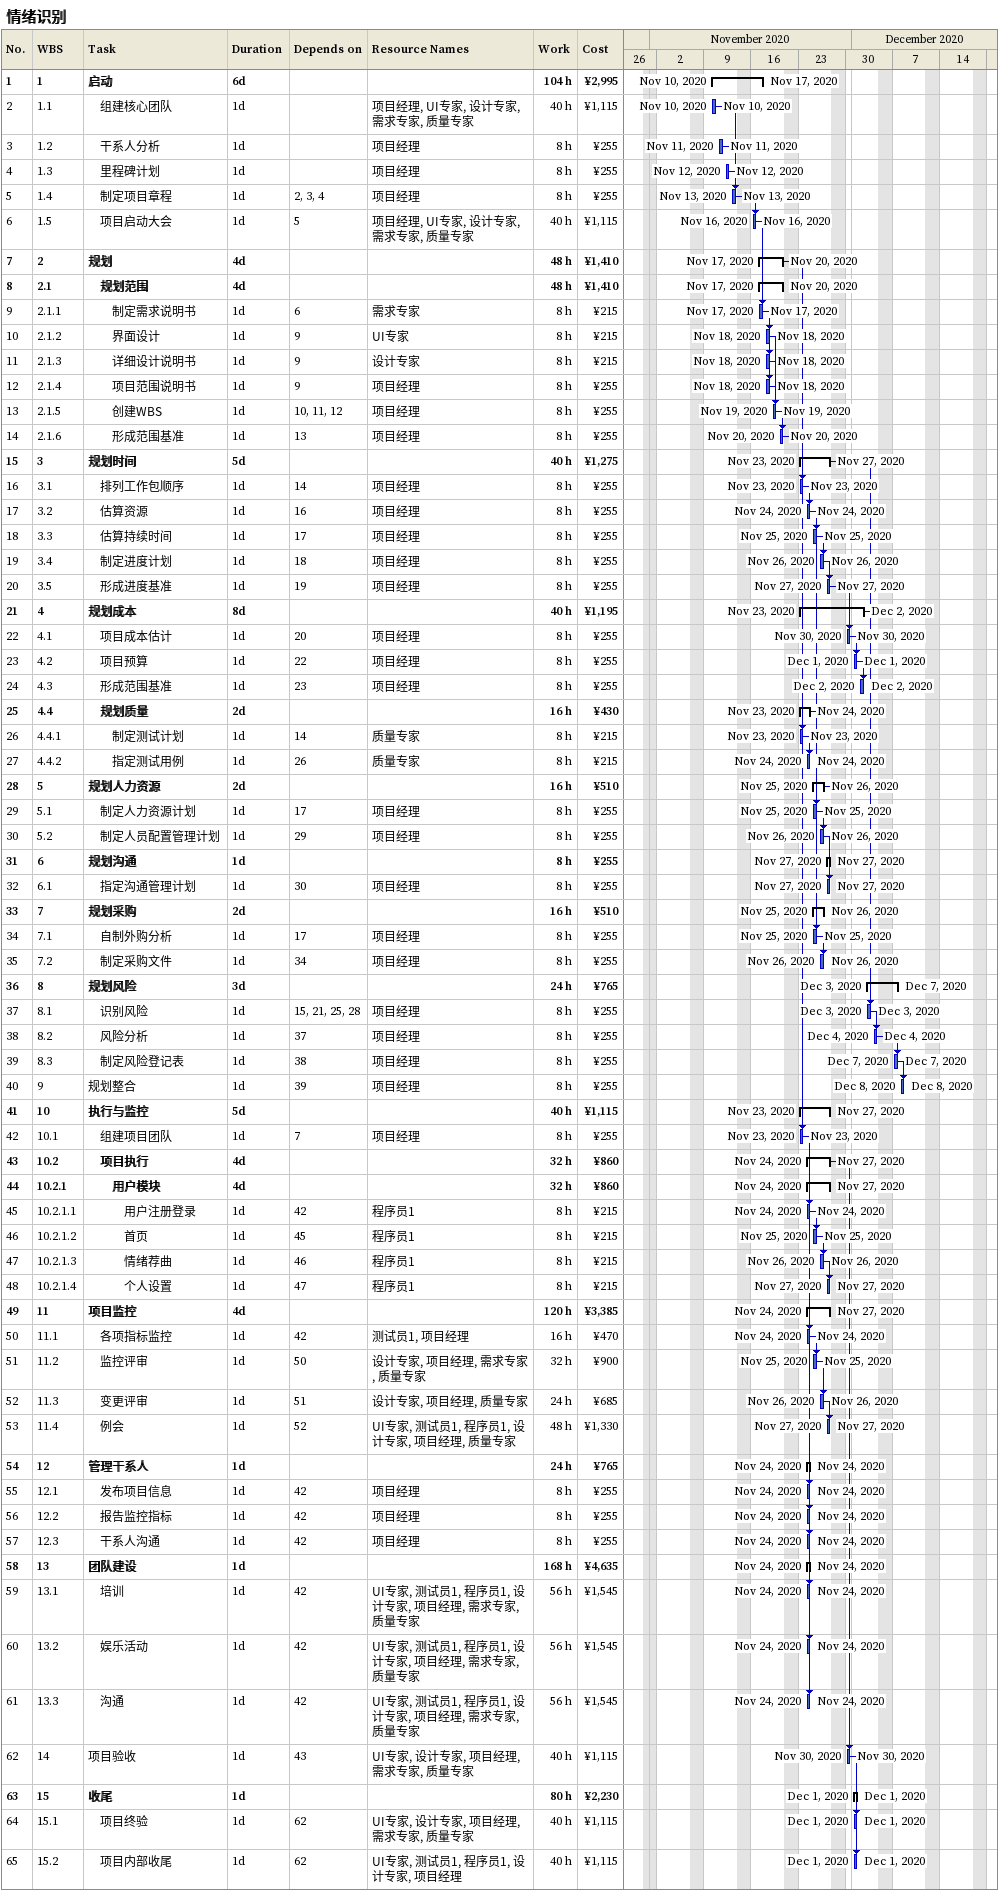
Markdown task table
情绪识别

| ID | WBS | Task | Duration | Start | Finish | Predecessors | Resources | Work (h) | Cost (¥) |
|---|---|---|---|---|---|---|---|---|---|
| 1 | 1 | **启动** | 6d | 2020-11-10 | 2020-11-17 |  |  | 104 | 2995 |
| 2 | 1.1 | 组建核心团队 | 1d | 2020-11-10 | 2020-11-10 |  | 项目经理, UI专家, 设计专家, 需求专家, 质量专家 | 40 | 1115 |
| 3 | 1.2 | 干系人分析 | 1d | 2020-11-11 | 2020-11-11 |  | 项目经理 | 8 | 255 |
| 4 | 1.3 | 里程碑计划 | 1d | 2020-11-12 | 2020-11-12 |  | 项目经理 | 8 | 255 |
| 5 | 1.4 | 制定项目章程 | 1d | 2020-11-13 | 2020-11-13 | 2, 3, 4 | 项目经理 | 8 | 255 |
| 6 | 1.5 | 项目启动大会 | 1d | 2020-11-16 | 2020-11-16 | 5 | 项目经理, UI专家, 设计专家, 需求专家, 质量专家 | 40 | 1115 |
| 7 | 2 | **规划** | 4d | 2020-11-17 | 2020-11-20 |  |  | 48 | 1410 |
| 8 | 2.1 | **规划范围** | 4d | 2020-11-17 | 2020-11-20 |  |  | 48 | 1410 |
| 9 | 2.1.1 | 制定需求说明书 | 1d | 2020-11-17 | 2020-11-17 | 6 | 需求专家 | 8 | 215 |
| 10 | 2.1.2 | 界面设计 | 1d | 2020-11-18 | 2020-11-18 | 9 | UI专家 | 8 | 215 |
| 11 | 2.1.3 | 详细设计说明书 | 1d | 2020-11-18 | 2020-11-18 | 9 | 设计专家 | 8 | 215 |
| 12 | 2.1.4 | 项目范围说明书 | 1d | 2020-11-18 | 2020-11-18 | 9 | 项目经理 | 8 | 255 |
| 13 | 2.1.5 | 创建WBS | 1d | 2020-11-19 | 2020-11-19 | 10, 11, 12 | 项目经理 | 8 | 255 |
| 14 | 2.1.6 | 形成范围基准 | 1d | 2020-11-20 | 2020-11-20 | 13 | 项目经理 | 8 | 255 |
| 15 | 3 | **规划时间** | 5d | 2020-11-23 | 2020-11-27 |  |  | 40 | 1275 |
| 16 | 3.1 | 排列工作包顺序 | 1d | 2020-11-23 | 2020-11-23 | 14 | 项目经理 | 8 | 255 |
| 17 | 3.2 | 估算资源 | 1d | 2020-11-24 | 2020-11-24 | 16 | 项目经理 | 8 | 255 |
| 18 | 3.3 | 估算持续时间 | 1d | 2020-11-25 | 2020-11-25 | 17 | 项目经理 | 8 | 255 |
| 19 | 3.4 | 制定进度计划 | 1d | 2020-11-26 | 2020-11-26 | 18 | 项目经理 | 8 | 255 |
| 20 | 3.5 | 形成进度基准 | 1d | 2020-11-27 | 2020-11-27 | 19 | 项目经理 | 8 | 255 |
| 21 | 4 | **规划成本** | 8d | 2020-11-23 | 2020-12-02 |  |  | 40 | 1195 |
| 22 | 4.1 | 项目成本估计 | 1d | 2020-11-30 | 2020-11-30 | 20 | 项目经理 | 8 | 255 |
| 23 | 4.2 | 项目预算 | 1d | 2020-12-01 | 2020-12-01 | 22 | 项目经理 | 8 | 255 |
| 24 | 4.3 | 形成范围基准 | 1d | 2020-12-02 | 2020-12-02 | 23 | 项目经理 | 8 | 255 |
| 25 | 4.4 | **规划质量** | 2d | 2020-11-23 | 2020-11-24 |  |  | 16 | 430 |
| 26 | 4.4.1 | 制定测试计划 | 1d | 2020-11-23 | 2020-11-23 | 14 | 质量专家 | 8 | 215 |
| 27 | 4.4.2 | 指定测试用例 | 1d | 2020-11-24 | 2020-11-24 | 26 | 质量专家 | 8 | 215 |
| 28 | 5 | **规划人力资源** | 2d | 2020-11-25 | 2020-11-26 |  |  | 16 | 510 |
| 29 | 5.1 | 制定人力资源计划 | 1d | 2020-11-25 | 2020-11-25 | 17 | 项目经理 | 8 | 255 |
| 30 | 5.2 | 制定人员配置管理计划 | 1d | 2020-11-26 | 2020-11-26 | 29 | 项目经理 | 8 | 255 |
| 31 | 6 | **规划沟通** | 1d | 2020-11-27 | 2020-11-27 |  |  | 8 | 255 |
| 32 | 6.1 | 指定沟通管理计划 | 1d | 2020-11-27 | 2020-11-27 | 30 | 项目经理 | 8 | 255 |
| 33 | 7 | **规划采购** | 2d | 2020-11-25 | 2020-11-26 |  |  | 16 | 510 |
| 34 | 7.1 | 自制外购分析 | 1d | 2020-11-25 | 2020-11-25 | 17 | 项目经理 | 8 | 255 |
| 35 | 7.2 | 制定采购文件 | 1d | 2020-11-26 | 2020-11-26 | 34 | 项目经理 | 8 | 255 |
| 36 | 8 | **规划风险** | 3d | 2020-12-03 | 2020-12-07 |  |  | 24 | 765 |
| 37 | 8.1 | 识别风险 | 1d | 2020-12-03 | 2020-12-03 | 15, 21, 25, 28 | 项目经理 | 8 | 255 |
| 38 | 8.2 | 风险分析 | 1d | 2020-12-04 | 2020-12-04 | 37 | 项目经理 | 8 | 255 |
| 39 | 8.3 | 制定风险登记表 | 1d | 2020-12-07 | 2020-12-07 | 38 | 项目经理 | 8 | 255 |
| 40 | 9 | 规划整合 | 1d | 2020-12-08 | 2020-12-08 | 39 | 项目经理 | 8 | 255 |
| 41 | 10 | **执行与监控** | 5d | 2020-11-23 | 2020-11-27 |  |  | 40 | 1115 |
| 42 | 10.1 | 组建项目团队 | 1d | 2020-11-23 | 2020-11-23 | 7 | 项目经理 | 8 | 255 |
| 43 | 10.2 | **项目执行** | 4d | 2020-11-24 | 2020-11-27 |  |  | 32 | 860 |
| 44 | 10.2.1 | **用户模块** | 4d | 2020-11-24 | 2020-11-27 |  |  | 32 | 860 |
| 45 | 10.2.1.1 | 用户注册登录 | 1d | 2020-11-24 | 2020-11-24 | 42 | 程序员1 | 8 | 215 |
| 46 | 10.2.1.2 | 首页 | 1d | 2020-11-25 | 2020-11-25 | 45 | 程序员1 | 8 | 215 |
| 47 | 10.2.1.3 | 情绪荐曲 | 1d | 2020-11-26 | 2020-11-26 | 46 | 程序员1 | 8 | 215 |
| 48 | 10.2.1.4 | 个人设置 | 1d | 2020-11-27 | 2020-11-27 | 47 | 程序员1 | 8 | 215 |
| 49 | 11 | **项目监控** | 4d | 2020-11-24 | 2020-11-27 |  |  | 120 | 3385 |
| 50 | 11.1 | 各项指标监控 | 1d | 2020-11-24 | 2020-11-24 | 42 | 测试员1, 项目经理 | 16 | 470 |
| 51 | 11.2 | 监控评审 | 1d | 2020-11-25 | 2020-11-25 | 50 | 设计专家, 项目经理, 需求专家, 质量专家 | 32 | 900 |
| 52 | 11.3 | 变更评审 | 1d | 2020-11-26 | 2020-11-26 | 51 | 设计专家, 项目经理, 质量专家 | 24 | 685 |
| 53 | 11.4 | 例会 | 1d | 2020-11-27 | 2020-11-27 | 52 | UI专家, 测试员1, 程序员1, 设计专家, 项目经理, 质量专家 | 48 | 1330 |
| 54 | 12 | **管理干系人** | 1d | 2020-11-24 | 2020-11-24 |  |  | 24 | 765 |
| 55 | 12.1 | 发布项目信息 | 1d | 2020-11-24 | 2020-11-24 | 42 | 项目经理 | 8 | 255 |
| 56 | 12.2 | 报告监控指标 | 1d | 2020-11-24 | 2020-11-24 | 42 | 项目经理 | 8 | 255 |
| 57 | 12.3 | 干系人沟通 | 1d | 2020-11-24 | 2020-11-24 | 42 | 项目经理 | 8 | 255 |
| 58 | 13 | **团队建设** | 1d | 2020-11-24 | 2020-11-24 |  |  | 168 | 4635 |
| 59 | 13.1 | 培训 | 1d | 2020-11-24 | 2020-11-24 | 42 | UI专家, 测试员1, 程序员1, 设计专家, 项目经理, 需求专家, 质量专家 | 56 | 1545 |
| 60 | 13.2 | 娱乐活动 | 1d | 2020-11-24 | 2020-11-24 | 42 | UI专家, 测试员1, 程序员1, 设计专家, 项目经理, 需求专家, 质量专家 | 56 | 1545 |
| 61 | 13.3 | 沟通 | 1d | 2020-11-24 | 2020-11-24 | 42 | UI专家, 测试员1, 程序员1, 设计专家, 项目经理, 需求专家, 质量专家 | 56 | 1545 |
| 62 | 14 | 项目验收 | 1d | 2020-11-30 | 2020-11-30 | 43 | UI专家, 设计专家, 项目经理, 需求专家, 质量专家 | 40 | 1115 |
| 63 | 15 | **收尾** | 1d | 2020-12-01 | 2020-12-01 |  |  | 80 | 2230 |
| 64 | 15.1 | 项目终验 | 1d | 2020-12-01 | 2020-12-01 | 62 | UI专家, 设计专家, 项目经理, 需求专家, 质量专家 | 40 | 1115 |
| 65 | 15.2 | 项目内部收尾 | 1d | 2020-12-01 | 2020-12-01 | 62 | UI专家, 测试员1, 程序员1, 设计专家, 项目经理 | 40 | 1115 |
